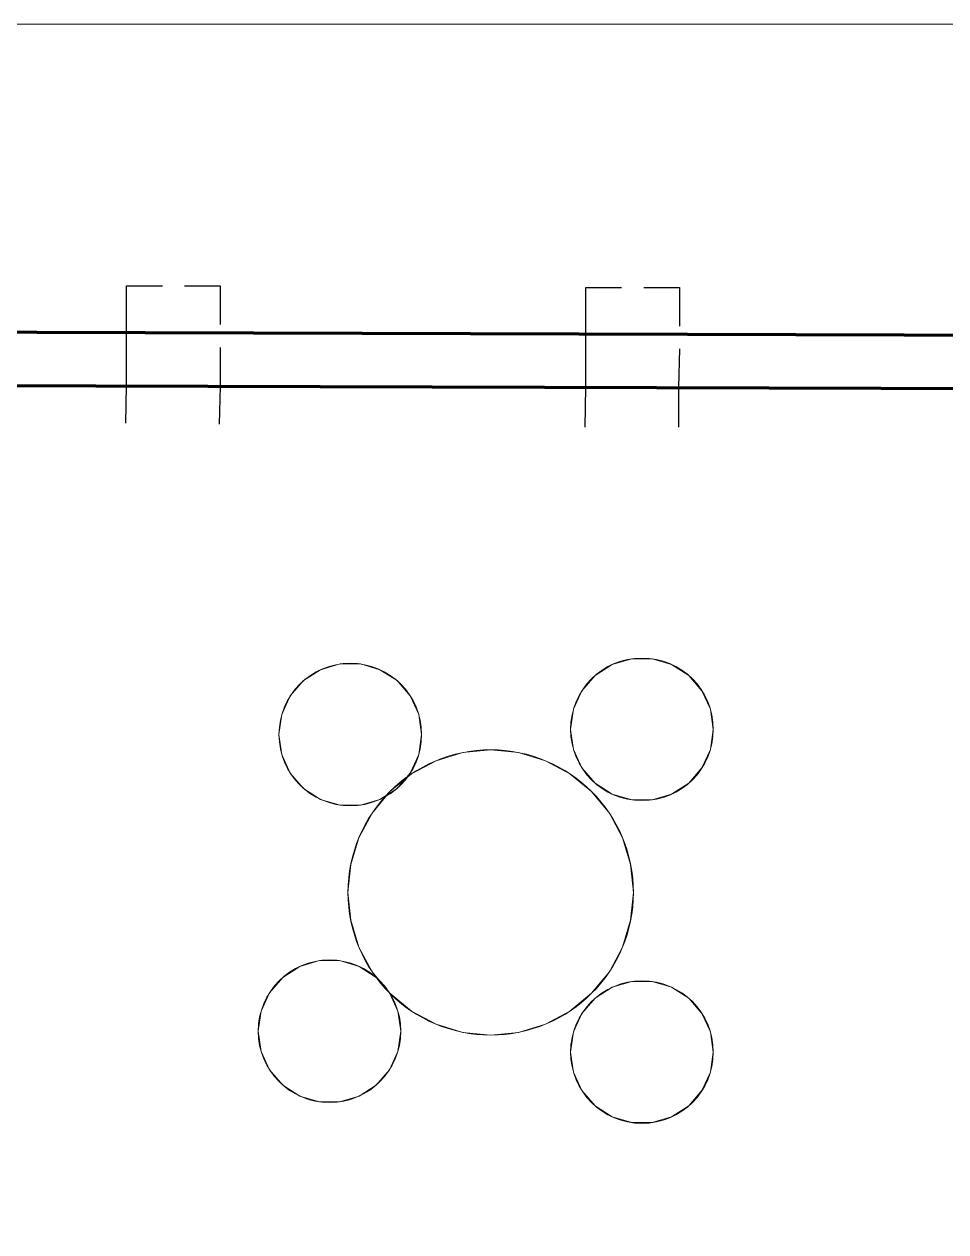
# Model space of a CAD drawing. Header units: millimetres. Extents: x 0 to 673989, y 0 to 383369.
# Drawn here: x 256783 to 259353, y 189951 to 193320 of the extents above; entities that cross this region are included whole.
import ezdxf

# ---------------------------------------------------------------- set-up
doc = ezdxf.new("R2010")
doc.units = ezdxf.units.MM
doc.header["$LTSCALE"] = 500
doc.layers.add('meble', color=5, linetype='Continuous', lineweight=80)
doc.layers.add('przekrój', color=140, linetype='Continuous', lineweight=80)
doc.layers.add('niewidoczne', color=6, linetype='Continuous')
doc.layers.add('wymiary', color=252, linetype='Continuous', true_color=0x696969)

msp = doc.modelspace()

# ---------------------------------------------------------------- linework, layer by layer
at = {"layer": 'meble', "lineweight": 9}
for points in [[(257891.2, 191338), (257883.1, 191394.1), (257859.6, 191445.6), (257822.6, 191488.4), (257774.9, 191519), (257720.6, 191535), (257664, 191535), (257609.6, 191519), (257562, 191488.4), (257524.9, 191445.6), (257501.4, 191394.1), (257493.3, 191338), (257501.4, 191282), (257524.9, 191230.5), (257562, 191187.7), (257609.6, 191157.1), (257664, 191141.1), (257720.6, 191141.1), (257774.9, 191157.1), (257822.6, 191187.7), (257859.6, 191230.5), (257883.1, 191282)], [(258704.3, 191352.5), (258696.3, 191408.6), (258672.8, 191460.1), (258635.7, 191502.9), (258588.1, 191533.5), (258533.7, 191549.5), (258477.1, 191549.5), (258422.8, 191533.5), (258375.1, 191502.9), (258338.1, 191460.1), (258314.5, 191408.6), (258306.5, 191352.5), (258314.5, 191296.5), (258338.1, 191245), (258375.1, 191202.2), (258422.8, 191171.6), (258477.1, 191155.6), (258533.7, 191155.6), (258588.1, 191171.6), (258635.7, 191202.2), (258672.8, 191245), (258696.3, 191296.5)], [(258481.6, 190897.6), (258473.9, 190975.2), (258451.3, 191049.8), (258414.5, 191118.6), (258365, 191178.9), (258304.7, 191228.4), (258236, 191265.1), (258161.3, 191287.8), (258083.7, 191295.4), (258006.1, 191287.8), (257931.4, 191265.1), (257862.6, 191228.4), (257802.4, 191178.9), (257752.9, 191118.6), (257716.1, 191049.8), (257693.5, 190975.2), (257685.8, 190897.6), (257693.5, 190820), (257716.1, 190745.3), (257752.9, 190676.5), (257802.4, 190616.2), (257862.6, 190566.8), (257931.4, 190530), (258006.1, 190507.3), (258083.7, 190499.7), (258161.3, 190507.3), (258236, 190530), (258304.7, 190566.8), (258365, 190616.2), (258414.5, 190676.5), (258451.3, 190745.3), (258473.9, 190820)], [(257833.1, 190510.4), (257825, 190566.4), (257801.5, 190617.9), (257764.5, 190660.7), (257716.8, 190691.3), (257662.5, 190707.3), (257605.9, 190707.3), (257551.6, 190691.3), (257503.9, 190660.7), (257466.8, 190617.9), (257443.3, 190566.4), (257435.2, 190510.4), (257443.3, 190454.3), (257466.8, 190402.8), (257503.9, 190360), (257551.6, 190329.4), (257605.9, 190313.4), (257662.5, 190313.4), (257716.8, 190329.4), (257764.5, 190360), (257801.5, 190402.8), (257825, 190454.3)], [(258704.3, 190452.3), (258696.3, 190508.3), (258672.8, 190559.8), (258635.7, 190602.6), (258588.1, 190633.2), (258533.7, 190649.2), (258477.1, 190649.2), (258422.8, 190633.2), (258375.1, 190602.6), (258338.1, 190559.8), (258314.5, 190508.3), (258306.5, 190452.3), (258314.5, 190396.2), (258338.1, 190344.7), (258375.1, 190301.9), (258422.8, 190271.3), (258477.1, 190255.4), (258533.7, 190255.4), (258588.1, 190271.3), (258635.7, 190301.9), (258672.8, 190344.7), (258696.3, 190396.2)]]:
    msp.add_lwpolyline(points, close=True, dxfattribs=at)
at = {"layer": 'meble', "lineweight": 0}
for centre, radius in [((257692.3, 191338), 198.9), ((258505.4, 191352.6), 198.9), ((258083.7, 190897.6), 397.9), ((257634.2, 190510.4), 198.9), ((258505.4, 190452.3), 198.9)]:
    msp.add_circle(centre, radius, dxfattribs=at)
at = {"layer": 'niewidoczne', "lineweight": 25}
for points in [[(257066.6, 192206.3), (257068.7, 192310), (257168.2, 192310), (257068.7, 192310), (257068.7, 192460.3), (257068.7, 192589.4), (257168.2, 192589.4)], [(257229.6, 192589.4), (257329, 192589.4), (257329, 192481.5)], [(258347.2, 192195.7), (258349.3, 192305.8), (258446.7, 192305.8), (258349.3, 192305.8), (258349.3, 192456.1), (258349.3, 192585.2), (258448.8, 192585.2)], [(258510.2, 192585.2), (258609.7, 192585.2), (258609.7, 192477.2)], [(257329, 192418), (257329, 192310), (257229.6, 192310), (257329, 192310), (257326.9, 192204.2)], [(258609.7, 192413.7), (258607.5, 192305.8), (258510.2, 192305.8), (258607.5, 192305.8), (258607.5, 192195.7)]]:
    msp.add_lwpolyline(points, dxfattribs=at)
at = {"layer": 'przekrój'}
for points in [[(260931.7, 184909.9), (260912.7, 184909.9), (258635.1, 184935.3), (258575.8, 185085.6), (260914.8, 185060.2), (261048.1, 192297.3), (251978, 192324.8), (251918.7, 188775.1), (251770.5, 188925.4), (251831.9, 192475.1), (251851, 192475.1)], [(251961, 192475.1), (251980.1, 192475.1), (261050.3, 192447.6), (261071.4, 192447.6)]]:
    msp.add_lwpolyline(points, dxfattribs=at)
at = {"layer": 'wymiary', "lineweight": 18}
msp.add_lwpolyline([(251711.2, 193319.7), (261361.4, 193319.7)], dxfattribs=at)

doc.saveas('drawing.dxf')
